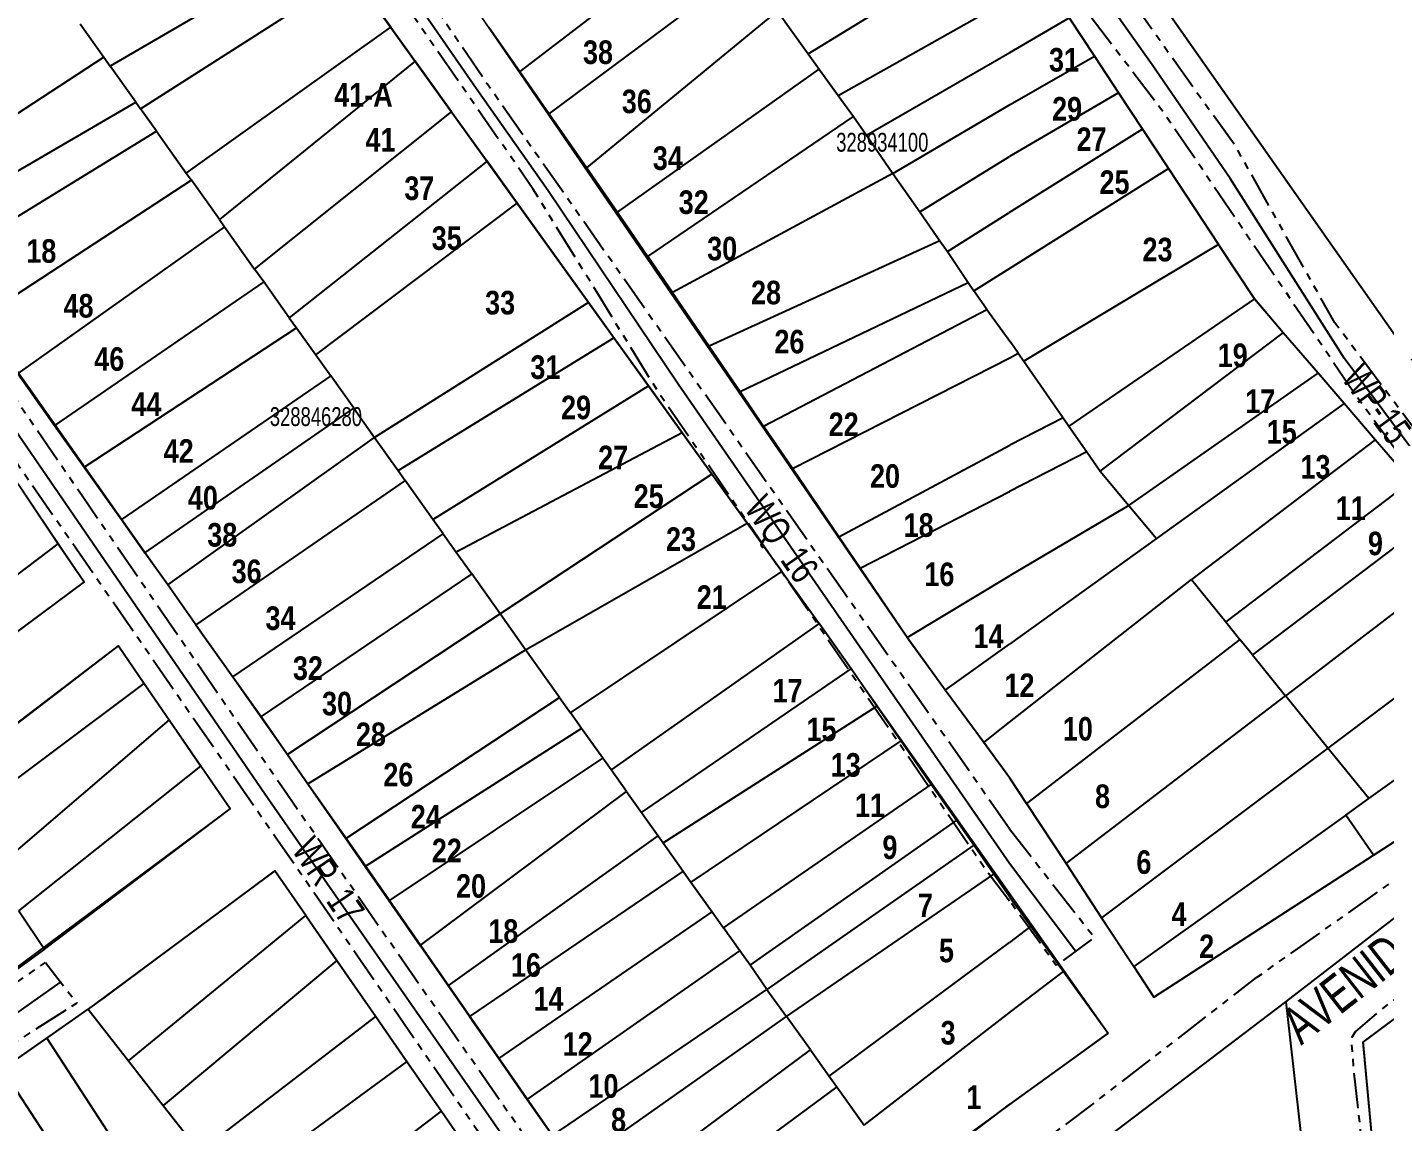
# Model space of a CAD drawing. Extents: x 204381 to 207261, y 4847713 to 4851061.
# Drawn here: x 206851.2 to 206995.3, y 4848467 to 4848583.2 of the extents above; entities that cross this region are included whole.
import ezdxf
from ezdxf.enums import TextEntityAlignment as Align

# ---------------------------------------------------------------- set-up
doc = ezdxf.new("R2010")
doc.units = 0
doc.header["$LTSCALE"] = 1.5
doc.header["$MEASUREMENT"] = 0
doc.linetypes.add('PHANTOMX2', pattern=[5, 2.5, -0.5, 0.5, -0.5, 0.5, -0.5])
for name, color, linetype in [('CD-MALHA-LOTES', 40, 'CONTINUOUS'), ('CD_TXT_QUADRA', 7, 'CONTINUOUS'), ('RU-QUADRAS', 210, 'CONTINUOUS'), ('SV-EIXO-RUA-N-PAV', 6, 'CONTINUOUS'), ('SV-RUA-NAO-PAV-S-GUIA-C-GUIA', 7, 'PHANTOMX2'), ('SV-TXT-RUA-N-PAV-S-GUIA-C-GUIA', 7, 'CONTINUOUS'), ('Th_NmrPort', 7, 'CONTINUOUS')]:
    doc.layers.add(name, color=color, linetype=linetype)
doc.styles.add('ARIAL', font='ARIAL.TTF')
doc.styles.get("Standard").update_dxf_attribs({"font": 'swisscbo.ttf'})

msp = doc.modelspace()

# ---------------------------------------------------------------- linework, layer by layer
at = {"layer": 'CD-MALHA-LOTES', "linetype": 'Continuous'}
for points in [[(206923.76, 4848594.03), (206903.47, 4848578.49)], [(206883.08, 4848592.5), (206859.99, 4848579.07)], [(206934.09, 4848580.38), (206955.49, 4848593.49)], [(206863.22, 4848574.53), (206885.68, 4848588.89)], [(206889.78, 4848583.19), (206885.68, 4848588.89)], [(206906.59, 4848574), (206927.31, 4848589.44)], [(206937.29, 4848575.95), (206955.47, 4848586.2)], [(206971.69, 4848585.67), (207019.38, 4848517.78)], [(206910.59, 4848568.25), (206930.83, 4848584.88)], [(206930.83, 4848584.88), (206934.09, 4848580.38)], [(206856.81, 4848583.54), (206859.33, 4848580)], [(206868.07, 4848567.71), (206889.78, 4848583.19)], [(206889.78, 4848583.19), (206892.38, 4848579.58)], [(206900.18, 4848583.21), (206903.47, 4848578.49)], [(206859.33, 4848580), (206836.77, 4848565.3)], [(206859.33, 4848580), (206859.99, 4848579.07)], [(206892.38, 4848579.58), (206871.59, 4848562.77)], [(206896.24, 4848574.2), (206892.38, 4848579.58)], [(206934.09, 4848580.38), (206935.27, 4848578.75)], [(206940.29, 4848571.72), (206955.49, 4848580.52)], [(206955.53, 4848575), (206964.48, 4848580.13)], [(206964.48, 4848580.13), (206967.05, 4848576.23)], [(206862.71, 4848575.24), (206859.99, 4848579.07)], [(206903.47, 4848578.49), (206906.59, 4848574)], [(206913.85, 4848563.56), (206935.27, 4848578.75)], [(206935.27, 4848578.75), (206937.29, 4848575.95)], [(206839.36, 4848561.66), (206862.71, 4848575.24)], [(206862.71, 4848575.24), (206863.22, 4848574.53)], [(206937.29, 4848575.95), (206938.92, 4848573.7)], [(206967.05, 4848576.23), (206955.47, 4848569.46)], [(206967.05, 4848576.23), (206969.59, 4848572.38)], [(206864.92, 4848572.14), (206863.22, 4848574.53)], [(206875.33, 4848557.52), (206896.24, 4848574.2)], [(206896.24, 4848574.2), (206900.01, 4848568.96)], [(206906.59, 4848574), (206910.59, 4848568.25)], [(206917.07, 4848558.84), (206938.92, 4848573.7)], [(206938.92, 4848573.7), (206940.29, 4848571.72)], [(206943.09, 4848567.66), (206955.53, 4848575)], [(206969.59, 4848572.38), (206955.39, 4848563.5)], [(206969.59, 4848572.38), (206972.36, 4848568.18)], [(206841.93, 4848558.07), (206864.92, 4848572.14)], [(206864.92, 4848572.14), (206868.07, 4848567.71)], [(206940.29, 4848571.72), (206943.09, 4848567.66)], [(206945.94, 4848563.6), (206955.47, 4848569.46)], [(206900.01, 4848568.96), (206879.01, 4848552.35)], [(206903.21, 4848564.5), (206900.01, 4848568.96)], [(206910.59, 4848568.25), (206913.85, 4848563.56)], [(206955.47, 4848557.58), (206972.36, 4848568.18)], [(206972.36, 4848568.18), (206977.67, 4848560.13)], [(206868.62, 4848566.95), (206846.07, 4848552.22)], [(206868.07, 4848567.71), (206868.62, 4848566.95)], [(206871.59, 4848562.77), (206868.62, 4848566.95)], [(206943.09, 4848567.66), (206919.7, 4848555.01)], [(206943.09, 4848567.66), (206945.94, 4848563.6)], [(206881.81, 4848548.42), (206903.21, 4848564.5)], [(206910.79, 4848553.95), (206903.21, 4848564.5)], [(206871.59, 4848562.77), (206872.13, 4848562.01)], [(206913.85, 4848563.56), (206917.07, 4848558.84)], [(206945.94, 4848563.6), (206948.08, 4848560.52)], [(206948.88, 4848559.37), (206955.39, 4848563.5)], [(206872.13, 4848562.01), (206850.19, 4848546.41)], [(206872.13, 4848562.01), (206875.33, 4848557.52)], [(206948.08, 4848560.52), (206923.59, 4848549.31)], [(206948.08, 4848560.52), (206948.88, 4848559.37)], [(206948.88, 4848559.37), (206951.07, 4848556.1)], [(206977.67, 4848560.13), (206957, 4848547.72)], [(206981.48, 4848554.36), (206977.67, 4848560.13)], [(206919.7, 4848555.01), (206917.07, 4848558.84)], [(206876.29, 4848556.16), (206875.33, 4848557.52)], [(206951.7, 4848555.19), (206955.47, 4848557.58)], [(206876.29, 4848556.16), (206854.08, 4848540.92)], [(206879.01, 4848552.35), (206876.29, 4848556.16)], [(206919.7, 4848555.01), (206923.59, 4848549.31)], [(206926.88, 4848544.51), (206951.07, 4848556.1)], [(206951.07, 4848556.1), (206951.7, 4848555.19)], [(206953.05, 4848553.23), (206951.7, 4848555.19)], [(206910.79, 4848553.95), (206888.07, 4848539.62)], [(206913.48, 4848550.2), (206910.79, 4848553.95)], [(206981.48, 4848554.36), (206961.77, 4848540.84)], [(206879.01, 4848552.35), (206879.77, 4848551.28)], [(206929.36, 4848540.85), (206953.05, 4848553.23)], [(206953.05, 4848553.23), (206955.6, 4848549.72)], [(206857.24, 4848536.47), (206879.77, 4848551.28)], [(206879.77, 4848551.28), (206881.81, 4848548.42)], [(206965.11, 4848536.04), (206984.54, 4848550.76)], [(206988.23, 4848546.46), (206984.54, 4848550.76)], [(206890.56, 4848536.11), (206913.48, 4848550.2)], [(206917.14, 4848545.1), (206913.48, 4848550.2)], [(206923.59, 4848549.31), (206926.88, 4848544.51)], [(206956.4, 4848548.57), (206955.6, 4848549.72)], [(206881.81, 4848548.42), (206883.41, 4848546.16)], [(206932.42, 4848536.34), (206955.49, 4848548.1)], [(206955.49, 4848548.1), (206956.4, 4848548.57)], [(206956.4, 4848548.57), (206957, 4848547.72)], [(206850.19, 4848546.41), (206854.08, 4848540.92)], [(206957, 4848547.72), (206961.16, 4848541.72)], [(206968.15, 4848532.41), (206988.23, 4848546.46)], [(206990.99, 4848543.24), (206988.23, 4848546.46)], [(206883.41, 4848546.16), (206861.18, 4848530.92)], [(206885.85, 4848542.73), (206883.41, 4848546.16)], [(206894.25, 4848530.93), (206917.14, 4848545.1)], [(206920.72, 4848540.12), (206917.14, 4848545.1)], [(206926.88, 4848544.51), (206929.36, 4848540.85)], [(206863.68, 4848527.38), (206885.85, 4848542.73)], [(206885.85, 4848542.73), (206888.07, 4848539.62)], [(206990.99, 4848543.24), (206971.09, 4848528.92)], [(206994.3, 4848539.39), (206990.99, 4848543.24)], [(206854.08, 4848540.92), (206857.24, 4848536.47)], [(206932.42, 4848536.34), (206929.36, 4848540.85)], [(206961.16, 4848541.72), (206955.5, 4848538.81)], [(206961.16, 4848541.72), (206961.77, 4848540.84)], [(206961.77, 4848540.84), (206963.67, 4848538.1)], [(206866.1, 4848523.98), (206888.07, 4848539.62)], [(206888.07, 4848539.62), (206890.56, 4848536.11)], [(206920.72, 4848540.12), (206896.72, 4848527.46)], [(206923.88, 4848535.72), (206920.72, 4848540.12)], [(206994.3, 4848539.39), (206974.78, 4848524.54)], [(206937.35, 4848529.08), (206955.5, 4848538.81)], [(206963.67, 4848538.1), (206955.47, 4848533.88)], [(206963.67, 4848538.1), (206965.11, 4848536.04)], [(206857.24, 4848536.47), (206861.18, 4848530.92)], [(206937.35, 4848529.08), (206932.42, 4848536.34)], [(206891.3, 4848535.08), (206869.09, 4848519.75)], [(206890.56, 4848536.11), (206891.3, 4848535.08)], [(206894.25, 4848530.93), (206891.3, 4848535.08)], [(206923.88, 4848535.72), (206901.39, 4848520.89)], [(206927.62, 4848530.52), (206923.88, 4848535.72)], [(206998.03, 4848534.97), (206978.42, 4848520.06)], [(206939.61, 4848525.75), (206955.47, 4848533.88)], [(206968.15, 4848532.41), (206955.55, 4848524.96)], [(206968.15, 4848532.41), (206971.09, 4848528.92)], [(206861.18, 4848530.92), (206863.68, 4848527.38)], [(206895.35, 4848529.39), (206894.25, 4848530.93)], [(206904.1, 4848517.09), (206927.62, 4848530.52)], [(206931.3, 4848525.39), (206927.62, 4848530.52)], [(207000.62, 4848531.22), (206981.26, 4848516.55)], [(206873.03, 4848514.21), (206895.35, 4848529.39)], [(206895.35, 4848529.39), (206896.72, 4848527.46)], [(206939.61, 4848525.75), (206937.35, 4848529.08)], [(206971.09, 4848528.92), (206955.47, 4848517.68)], [(206866.1, 4848523.98), (206863.68, 4848527.38)], [(206896.72, 4848527.46), (206898.37, 4848525.14)], [(207003.73, 4848526.72), (206984.77, 4848512.21)], [(206898.37, 4848525.14), (206876.02, 4848509.99)], [(206901.39, 4848520.89), (206898.37, 4848525.14)], [(206908.85, 4848510.4), (206931.3, 4848525.39)], [(206931.3, 4848525.39), (206935.25, 4848519.89)], [(206944.6, 4848518.39), (206939.61, 4848525.75)], [(206944.6, 4848518.39), (206955.55, 4848524.96)], [(206869.09, 4848519.75), (206866.1, 4848523.98)], [(206955.47, 4848509.39), (206974.78, 4848524.54)], [(206974.78, 4848524.54), (206978.42, 4848520.06)], [(206901.39, 4848520.89), (206878.81, 4848505.97)], [(206904.1, 4848517.09), (206901.39, 4848520.89)], [(207007.92, 4848520.65), (206989.27, 4848506.65)], [(206869.09, 4848519.75), (206873.03, 4848514.21)], [(206935.25, 4848519.89), (206913.17, 4848504.34)], [(206938.66, 4848515.06), (206935.25, 4848519.89)], [(206978.42, 4848520.06), (206979.94, 4848518.18)], [(206948.65, 4848512.82), (206944.6, 4848518.39)], [(206948.65, 4848512.82), (206955.47, 4848517.68)], [(206979.94, 4848518.18), (206957.28, 4848500.76)], [(206981.26, 4848516.55), (206979.94, 4848518.18)], [(206880.99, 4848502.84), (206904.1, 4848517.09)], [(206907.69, 4848512.04), (206904.1, 4848517.09)], [(206981.26, 4848516.55), (206984.77, 4848512.21)], [(206916.39, 4848499.82), (206938.66, 4848515.06)], [(206941.4, 4848511.12), (206938.66, 4848515.06)], [(206873.03, 4848514.21), (206876.02, 4848509.99)], [(206993.61, 4848501.29), (207012.15, 4848514.52)], [(206885, 4848497.07), (206907.69, 4848512.04)], [(206907.69, 4848512.04), (206908.85, 4848510.4)], [(206952.73, 4848507.24), (206948.65, 4848512.82)], [(206961.47, 4848494.4), (206984.77, 4848512.21)], [(206989.27, 4848506.65), (206984.77, 4848512.21)], [(206910.04, 4848508.73), (206908.85, 4848510.4)], [(206918.69, 4848496.59), (206941.4, 4848511.12)], [(206943.93, 4848507.44), (206941.4, 4848511.12)], [(206876.02, 4848509.99), (206878.81, 4848505.97)], [(206952.73, 4848507.24), (206955.47, 4848509.39)], [(206910.04, 4848508.73), (206887.07, 4848494.09)], [(206912.29, 4848505.57), (206910.04, 4848508.73)], [(206943.93, 4848507.44), (206921.65, 4848492.43)], [(206947.17, 4848502.8), (206943.93, 4848507.44)], [(206878.81, 4848505.97), (206880.99, 4848502.84)], [(206955.5, 4848503.46), (206952.73, 4848507.24)], [(206989.27, 4848506.65), (206965.25, 4848488.64)], [(206993.61, 4848501.29), (206989.27, 4848506.65)], [(206994.12, 4848495.27), (207012.67, 4848507.26)], [(206889.61, 4848490.44), (206912.29, 4848505.57)], [(206913.17, 4848504.34), (206912.29, 4848505.57)], [(206914.79, 4848502.06), (206913.17, 4848504.34)], [(206957.28, 4848500.76), (206955.5, 4848503.46)], [(206880.99, 4848502.84), (206885, 4848497.07)], [(206892.9, 4848485.7), (206914.79, 4848502.06)], [(206914.79, 4848502.06), (206916.39, 4848499.82)], [(206925.1, 4848487.58), (206947.17, 4848502.8)], [(206949.85, 4848498.95), (206947.17, 4848502.8)], [(206957.28, 4848500.76), (206961.47, 4848494.4)], [(206991.16, 4848499.54), (206993.61, 4848501.29)], [(206916.39, 4848499.82), (206918.16, 4848497.33)], [(206927.93, 4848483.59), (206949.85, 4848498.95)], [(206951.67, 4848496.35), (206949.85, 4848498.95)], [(206991.16, 4848499.54), (206968.66, 4848483.47)], [(206994.12, 4848495.27), (206991.16, 4848499.54)], [(206895.89, 4848481.41), (206918.16, 4848497.33)], [(206918.16, 4848497.33), (206918.69, 4848496.59)], [(206885, 4848497.07), (206887.07, 4848494.09)], [(206918.69, 4848496.59), (206920.82, 4848493.59)], [(206951.67, 4848496.35), (206929.69, 4848481.02)], [(206953.81, 4848493.28), (206951.67, 4848496.35)], [(206993.02, 4848475.43), (207019.85, 4848495.44)], [(206887.07, 4848494.09), (206889.61, 4848490.44)], [(206920.82, 4848493.59), (206898.14, 4848478.16)], [(206920.82, 4848493.59), (206921.65, 4848492.43)], [(206931.8, 4848478.16), (206953.81, 4848493.28)], [(206955.51, 4848490.83), (206953.81, 4848493.28)], [(206961.47, 4848494.4), (206965.25, 4848488.64)], [(206921.65, 4848492.43), (206923.9, 4848489.27)], [(206889.61, 4848490.44), (206892.9, 4848485.7)], [(206955.51, 4848490.83), (206957.72, 4848487.73)], [(206901.25, 4848473.69), (206923.9, 4848489.27)], [(206923.9, 4848489.27), (206925.1, 4848487.58)], [(206926.85, 4848485.12), (206925.1, 4848487.58)], [(206957.72, 4848487.73), (206955.47, 4848486.01)], [(206957.72, 4848487.73), (206961.19, 4848482.94)], [(206965.25, 4848488.64), (206968.66, 4848483.47)], [(206936.31, 4848471.83), (206955.47, 4848486.01)], [(206895.89, 4848481.41), (206892.9, 4848485.7)], [(206904.27, 4848469.35), (206926.85, 4848485.12)], [(206927.93, 4848483.59), (206926.85, 4848485.12)], [(206929.69, 4848481.02), (206927.93, 4848483.59)], [(206955.56, 4848478.65), (206961.19, 4848482.94)], [(206961.19, 4848482.94), (206965.93, 4848476.39)], [(206898.14, 4848478.16), (206895.89, 4848481.41)], [(206906.94, 4848465.51), (206929.69, 4848481.02)], [(206929.69, 4848481.02), (206931.8, 4848478.16)], [(206940.03, 4848466.6), (206955.56, 4848478.65)], [(206898.14, 4848478.16), (206901.25, 4848473.69)], [(206909.21, 4848462.24), (206931.8, 4848478.16)], [(206934.33, 4848474.61), (206931.8, 4848478.16)], [(206965.93, 4848476.39), (206955.5, 4848468.85)], [(206912.11, 4848458.07), (206934.33, 4848474.61)], [(206934.33, 4848474.61), (206936.31, 4848471.83)], [(207000.55, 4848394.35), (206993.02, 4848475.43)], [(206901.25, 4848473.69), (206904.27, 4848469.35)], [(206936.31, 4848471.83), (206937.12, 4848470.69)], [(206937.12, 4848470.69), (206914.79, 4848454.21)], [(206937.12, 4848470.69), (206940.03, 4848466.6)], [(206904.27, 4848469.35), (206906.94, 4848465.51)], [(206944.42, 4848460.43), (206955.5, 4848468.85)]]:
    msp.add_lwpolyline(points, dxfattribs=at)
at = {"layer": 'CD-MALHA-LOTES', "linetype": 'Continuous', "flags": 128}
for points in [[(206955.49, 4848580.52), (206961.81, 4848584.18), (206964.48, 4848580.13)], [(206984.54, 4848550.76), (206981.48, 4848554.36)], [(206998.03, 4848534.97), (206997.75, 4848535.38), (206994.3, 4848539.39)], [(206965.11, 4848536.04), (206968.15, 4848532.41)], [(206968.66, 4848483.47), (206970.8, 4848480.22), (206994.12, 4848495.27)]]:
    msp.add_lwpolyline(points, dxfattribs=at)
at = {"layer": 'CD-MALHA-LOTES'}
for points in [[(206850.63, 4848534.07), (206854.48, 4848528.35)], [(206832.07, 4848511.38), (206854.48, 4848528.35)], [(206854.48, 4848528.35), (206857.22, 4848524.29), (206834.65, 4848507.54)], [(206841.38, 4848502.65), (206860.86, 4848517.5), (206863.6, 4848513.5)], [(206843.96, 4848498.81), (206863.6, 4848513.5)], [(206863.6, 4848513.5), (206866.26, 4848509.64)], [(206866.26, 4848509.64), (206847.47, 4848493.59)], [(206866.26, 4848509.64), (206869.63, 4848504.74)], [(206850.31, 4848489.36), (206869.63, 4848504.74)], [(206853.02, 4848485.32), (206872.74, 4848500.22), (206869.63, 4848504.74)], [(206880.77, 4848488.86), (206877.47, 4848493.63), (206857.66, 4848478.92)], [(206850.31, 4848489.36), (206853.02, 4848485.32)], [(206861.93, 4848473.45), (206880.77, 4848488.86)], [(206880.77, 4848488.86), (206884.07, 4848484.1)], [(206853.02, 4848485.32), (206844.96, 4848479.47)], [(206884.07, 4848484.1), (206865.63, 4848468.72)], [(206884.07, 4848484.1), (206888.19, 4848478.15)], [(206853.27, 4848475.86), (206857.66, 4848478.92)], [(206857.66, 4848478.92), (206861.93, 4848473.45)], [(206869.48, 4848463.79), (206888.19, 4848478.15)], [(206888.19, 4848478.15), (206891.49, 4848473.39)], [(206848.56, 4848472.57), (206853.27, 4848475.86)], [(206853.27, 4848475.86), (206862.84, 4848461.08)], [(206861.93, 4848473.45), (206865.63, 4848468.72)], [(206891.49, 4848473.39), (206872.74, 4848459.61)], [(206891.49, 4848473.39), (206895.15, 4848468.11)], [(206848.56, 4848472.57), (206858.08, 4848457.95)], [(206865.63, 4848468.72), (206868.62, 4848464.89)], [(206876.97, 4848454.21), (206895.15, 4848468.11)], [(206895.15, 4848468.11), (206898.47, 4848463.31), (206880.2, 4848450.07)]]:
    msp.add_lwpolyline(points, dxfattribs=at)
at = {"layer": 'RU-QUADRAS', "color": 6, "linetype": 'Continuous', "const_width": 0.18}
for points in [[(206915.61, 4848667.77), (206956.94, 4848698.89), (207029.24, 4848604.49), (207034.05, 4848607.91), (207010.66, 4848638.83), (207011.98, 4848639.82), (206963.19, 4848704.43), (207006.6, 4848736.08, 0.003383), (207108.98, 4848586.04), (207019.38, 4848517.78), (206961.85, 4848599.68)], [(206866.53, 4848633.44), (206908.3, 4848662.97, 0.005459), (206955.47, 4848593.79), (206981.59, 4848554.19), (206997.75, 4848535.38), (207014.63, 4848510.92), (207012.67, 4848507.26), (206970.8, 4848480.22), (206955.5, 4848503.46), (206945, 4848517.81), (206892.59, 4848594.22)], [(206815.27, 4848595.45), (206858.53, 4848626.59), (206935.25, 4848519.89), (206965.93, 4848476.39, 0.011794), (206922.2, 4848443.56, 0.005233)], [(206433.06, 4848228.59), (206442.51, 4848235.74), (206514.09, 4848287.12), (206552.11, 4848315.56), (206595.46, 4848347.14), (206672.15, 4848404.1), (206690.78, 4848416.92), (206720.69, 4848439.64), (206732.17, 4848422.1, -0.012529), (206764.35, 4848446.97), (206821.41, 4848487.93, 0.008875), (206860.86, 4848517.5), (206872.74, 4848500.22, -0.009868), (206752.63, 4848413.32), (206699.08, 4848373.58), (206662.3, 4848343.82), (206634.2, 4848322.9, 0.005913), (206569.19, 4848270.85), (206548.74, 4848255.14, -0.011457), (206491.27, 4848213.88), (206455.34, 4848191.61), (206434.14, 4848222.92)], [(206640.89, 4848316.55), (206646.43, 4848321.21), (206700.85, 4848363.74), (206729.15, 4848386.48), (206756.71, 4848407.47), (206821.71, 4848454.64, 0.022357), (206877.47, 4848493.63), (206898.47, 4848463.31), (206839.09, 4848420.38), (206804.67, 4848393.41), (206735.02, 4848340.96), (206662.62, 4848287.54)]]:
    msp.add_lwpolyline(points, format="xyb", close=True, dxfattribs=at)
for points in [[(206779.27, 4848515.64), (206834.78, 4848557.64), (206857.22, 4848524.29), (206834.65, 4848507.54), (206801.43, 4848484.59)], [(206993.02, 4848475.43), (207019.85, 4848495.44), (207022.22, 4848473.38), (207077.03, 4848479.78), (207079.14, 4848457.43), (207038.74, 4848427.44), (207034.13, 4848418.16), (207000.55, 4848394.35)]]:
    msp.add_lwpolyline(points, close=True, dxfattribs=at)
at = {"layer": 'SV-EIXO-RUA-N-PAV', "flags": 128}
for points in [[(206955.48, 4848494.41), (206920.31, 4848545.28), (206906.5, 4848565.83), (206898.85, 4848576.68), (206853.63, 4848642.06)], [(206955.48, 4848494.41), (206920.31, 4848545.28), (206906.5, 4848565.83), (206898.85, 4848576.68), (206853.63, 4848642.06)], [(206955.48, 4848457.42), (206984.81, 4848479.72), (207023.31, 4848509.4), (207083.08, 4848555.48), (207148.04, 4848605.57), (207155.86, 4848611.6), (207188.07, 4848634.91), (207207.04, 4848636.96), (207211.38, 4848631.25), (207217.18, 4848583.75), (207213.24, 4848583.25), (207216.75, 4848555.56)], [(206804.83, 4848605.97), (206835.88, 4848560.85), (206842.91, 4848550.64), (206849.9, 4848540.46), (206876.85, 4848501.2), (206902.41, 4848464.43), (206904.73, 4848461.49), (206909.4, 4848455.56), (206909.52, 4848455.41), (206916.18, 4848446.95), (206920.09, 4848441.86)], [(206804.83, 4848605.97), (206835.88, 4848560.85), (206842.91, 4848550.64), (206849.9, 4848540.46), (206876.85, 4848501.2), (206902.41, 4848464.43), (206904.73, 4848461.49), (206909.4, 4848455.56), (206909.52, 4848455.41), (206916.18, 4848446.95), (206920.09, 4848441.86)], [(207013.7, 4848517.47), (207001.59, 4848533.83), (206990.99, 4848548.04), (206978.9, 4848567.12), (206970.63, 4848579.21), (206955.49, 4848600.54)], [(206962.49, 4848485.09), (206955.48, 4848494.41)], [(206446.56, 4848179.13), (206466.45, 4848193.8), (206494.3, 4848212.04), (206522.63, 4848232.35), (206535.9, 4848241.26), (206551.42, 4848253.43), (206566.96, 4848264.6), (206603.69, 4848293.85), (206631.52, 4848316.12), (206635.98, 4848319.46), (206656.44, 4848334.78), (206690.56, 4848360.81), (206729.15, 4848391.36), (206761.54, 4848415.02), (206786.61, 4848434.14), (206819.65, 4848457.81), (206844.87, 4848474.85), (206854.69, 4848481.77)], [(206446.56, 4848179.13), (206466.45, 4848193.8), (206494.3, 4848212.04), (206522.63, 4848232.35), (206535.9, 4848241.26), (206551.42, 4848253.43), (206566.96, 4848264.6), (206603.69, 4848293.85), (206631.52, 4848316.12), (206635.98, 4848319.46), (206656.44, 4848334.78), (206690.56, 4848360.81), (206729.15, 4848391.36), (206761.54, 4848415.02), (206786.61, 4848434.14), (206819.65, 4848457.81), (206844.87, 4848474.85), (206854.69, 4848481.77)], [(206984.81, 4848479.72), (206992.3, 4848413.38), (206988.48, 4848412.37), (206991.61, 4848382.48)]]:
    msp.add_lwpolyline(points, dxfattribs=at)
at = {"layer": 'SV-RUA-NAO-PAV-S-GUIA-C-GUIA', "flags": 128}
for points in [[(206955.48, 4848462.17), (206966.74, 4848470.71), (206981.7, 4848482.28), (207003.12, 4848497.4), (207017.9, 4848509.47), (207065.76, 4848547.74), (207146.39, 4848610.14), (207202.41, 4848649.25), (207215.5, 4848629.86), (207224.22, 4848556.18), (207204.81, 4848541.89), (207146.05, 4848495.63), (207093.23, 4848456.27), (207090.63, 4848454.34), (207051.76, 4848423.9), (207046.61, 4848420.48), (207045.24, 4848419.34), (207043.42, 4848416.63), (207039.6, 4848411.61), (206961.39, 4848355.45), (206955.48, 4848350.99)], [(206955.48, 4848498.09), (206914.58, 4848556.41), (206900, 4848577.19), (206862.3, 4848632.73), (206862.88, 4848635.19)], [(206955.48, 4848498.09), (206914.58, 4848556.41), (206900, 4848577.19), (206862.3, 4848632.73), (206862.88, 4848635.19)], [(206955.48, 4848490.4), (206953.23, 4848493.32), (206918.22, 4848544.4), (206914.18, 4848550.95), (206904.88, 4848566.05), (206887.95, 4848590.45), (206872.94, 4848610.77), (206860.2, 4848630.38), (206858.42, 4848631.1)], [(206955.48, 4848490.4), (206953.23, 4848493.32), (206918.22, 4848544.4), (206914.18, 4848550.95), (206904.88, 4848566.05), (206887.95, 4848590.45), (206872.94, 4848610.77), (206860.2, 4848630.38), (206858.42, 4848631.1)], [(206955.49, 4848596.74), (206962.56, 4848586.35), (206971.89, 4848574.09), (206992.2, 4848544.18), (207012.41, 4848516.66), (207015.07, 4848518.33), (206990, 4848551.82), (206979.4, 4848570.68), (206975.22, 4848576.43), (206955.49, 4848604.34)], [(206813.66, 4848595.71), (206844.49, 4848551.73), (206857.01, 4848533.48), (206878.42, 4848502.28), (206903.95, 4848465.57), (206910.9, 4848456.75), (206911.02, 4848456.59), (206917.69, 4848448.13), (206921.61, 4848443.02)], [(206813.66, 4848595.71), (206844.49, 4848551.73), (206857.01, 4848533.48), (206878.42, 4848502.28), (206903.95, 4848465.57), (206910.9, 4848456.75), (206911.02, 4848456.59), (206917.69, 4848448.13), (206921.61, 4848443.02)], [(206447.86, 4848189.92), (206450.86, 4848188.53), (206454.95, 4848189), (206493.28, 4848213.54), (206521.57, 4848233.83), (206534.69, 4848243.15), (206550.35, 4848255.03), (206565.87, 4848266.05), (206602.55, 4848295.27), (206630.4, 4848317.56), (206655.34, 4848336.23), (206689.45, 4848362.24), (206728.05, 4848392.8), (206760.46, 4848416.48), (206785.53, 4848435.6), (206818.59, 4848459.29), (206843.3, 4848477.1), (206853.12, 4848483.89), (206856.46, 4848479.56), (206838.01, 4848467.93), (206817.46, 4848453.85), (206804.31, 4848444.03), (206779.16, 4848425.81), (206737.39, 4848394.43), (206727.09, 4848386.12), (206703.83, 4848368.28), (206681.35, 4848351.46), (206657.97, 4848332.47), (206639.86, 4848318.68), (206639.32, 4848317.82), (206639.57, 4848317.12), (206662.68, 4848285.14), (206663.59, 4848284.72), (206664.42, 4848284.94), (206674.05, 4848291.96), (206714.73, 4848323.06), (206754.51, 4848352.19), (206796.06, 4848384.31), (206841.32, 4848418.41), (206877.57, 4848444.46), (206896.57, 4848458.41), (206899.93, 4848462.33), (206899.88, 4848464.74), (206884.89, 4848486.56), (206860.44, 4848521.95), (206852.46, 4848533.46), (206835.22, 4848558.37), (206801.7, 4848533.31), (206778.27, 4848515.78), (206802.66, 4848481.1), (206829.27, 4848498.5), (206841.81, 4848506.76), (206843.06, 4848504.52), (206829.58, 4848495.74), (206802.66, 4848476.59), (206774.1, 4848455.54), (206755.01, 4848441.21), (206734.52, 4848426.42), (206732.34, 4848429.33), (206751.76, 4848442.6), (206777.21, 4848461.1), (206798.52, 4848478.66), (206791.17, 4848491.21), (206775.64, 4848512.67), (206755.46, 4848498.2), (206736.47, 4848483.21), (206715.97, 4848467.23), (206695.8, 4848452), (206681.78, 4848440.36), (206669.95, 4848431.31), (206650.18, 4848418.35), (206627.57, 4848404.99), (206638.2, 4848388.65), (206640.69, 4848389.15), (206653.81, 4848398.27), (206681.7, 4848416.44), (206695.14, 4848424.57), (206703.6, 4848430.24), (206704.74, 4848427.96), (206689.54, 4848418.3), (206675.34, 4848408.15), (206657.82, 4848397.19), (206648.41, 4848389.29), (206635.88, 4848380.73), (206611.68, 4848362.63), (206593.66, 4848349), (206565.82, 4848328.67), (206544.13, 4848312.32), (206507.93, 4848286.21), (206472.75, 4848261.03), (206450.11, 4848244.96), (206436.12, 4848234.32), (206432.11, 4848230.25), (206429.76, 4848224.56), (206430.13, 4848219.98)], [(206447.86, 4848189.92), (206450.86, 4848188.53), (206454.95, 4848189), (206493.28, 4848213.54), (206521.57, 4848233.83), (206534.69, 4848243.15), (206550.35, 4848255.03), (206565.87, 4848266.05), (206602.55, 4848295.27), (206630.4, 4848317.56), (206655.34, 4848336.23), (206689.45, 4848362.24), (206728.05, 4848392.8), (206760.46, 4848416.48), (206785.53, 4848435.6), (206818.59, 4848459.29), (206843.3, 4848477.1), (206853.12, 4848483.89), (206856.46, 4848479.56), (206838.01, 4848467.93), (206817.46, 4848453.85), (206804.31, 4848444.03), (206779.16, 4848425.81), (206737.39, 4848394.43), (206727.09, 4848386.12), (206703.83, 4848368.28), (206681.35, 4848351.46), (206657.97, 4848332.47), (206639.86, 4848318.68), (206639.32, 4848317.82), (206639.57, 4848317.12), (206662.68, 4848285.14), (206663.59, 4848284.72), (206664.42, 4848284.94), (206674.05, 4848291.96), (206714.73, 4848323.06), (206754.51, 4848352.19), (206796.06, 4848384.31), (206841.32, 4848418.41), (206877.57, 4848444.46), (206896.57, 4848458.41), (206899.93, 4848462.33), (206899.88, 4848464.74), (206884.89, 4848486.56), (206860.44, 4848521.95), (206852.46, 4848533.46), (206835.22, 4848558.37), (206801.7, 4848533.31), (206778.27, 4848515.78), (206802.66, 4848481.1), (206829.27, 4848498.5), (206841.81, 4848506.76), (206843.06, 4848504.52), (206829.58, 4848495.74), (206802.66, 4848476.59), (206774.1, 4848455.54), (206755.01, 4848441.21), (206734.52, 4848426.42), (206732.34, 4848429.33), (206751.76, 4848442.6), (206777.21, 4848461.1), (206798.52, 4848478.66), (206791.17, 4848491.21), (206775.64, 4848512.67), (206755.46, 4848498.2), (206736.47, 4848483.21), (206715.97, 4848467.23), (206695.8, 4848452), (206681.78, 4848440.36), (206669.95, 4848431.31), (206650.18, 4848418.35), (206627.57, 4848404.99), (206638.2, 4848388.65), (206640.69, 4848389.15), (206653.81, 4848398.27), (206681.7, 4848416.44), (206695.14, 4848424.57), (206703.6, 4848430.24), (206704.74, 4848427.96), (206689.54, 4848418.3), (206675.34, 4848408.15), (206657.82, 4848397.19), (206648.41, 4848389.29), (206635.88, 4848380.73), (206611.68, 4848362.63), (206593.66, 4848349), (206565.82, 4848328.67), (206544.13, 4848312.32), (206507.93, 4848286.21), (206472.75, 4848261.03), (206450.11, 4848244.96), (206436.12, 4848234.32), (206432.11, 4848230.25), (206429.76, 4848224.56), (206430.13, 4848219.98)], [(206955.48, 4848498.09), (206964.47, 4848486.54), (206960.43, 4848483.58), (206955.48, 4848490.4)]]:
    msp.add_lwpolyline(points, dxfattribs=at)
msp.add_lwpolyline([(207081.26, 4848456.3), (207081.39, 4848456.69), (207081.37, 4848458.2), (207078.81, 4848479.29), (207078.32, 4848480.3), (207076.79, 4848480.87), (207024.71, 4848475.41), (207022.95, 4848475.88), (207020.91, 4848497.3), (207020.13, 4848498.01), (207019.16, 4848497.42), (207009.55, 4848489.16), (206995.43, 4848479.3), (206992.21, 4848476.57), (206991.74, 4848475.81), (206992, 4848472.53), (206993.76, 4848456.45), (206996.73, 4848429.27), (206999.52, 4848398.04), (207001.69, 4848395.86), (207004.81, 4848396.8), (207029.09, 4848415.17), (207034.07, 4848418.9), (207036.44, 4848422.88), (207037.3, 4848423.69), (207076.32, 4848452.44), (207081.19, 4848456.11)], close=True, dxfattribs=at)

# ---------------------------------------------------------------- texts
at = {"layer": 'CD_TXT_QUADRA', "color": 7, "linetype": 'Continuous', "style": 'ARIAL', "width": 0.7}
for s, p in [('328934100', (206937.07, 4848569.98)), ('328846280', (206876.94, 4848540.85))]:
    msp.add_text(s, height=2, dxfattribs=at).set_placement(p)
at = {"layer": 'SV-TXT-RUA-N-PAV-S-GUIA-C-GUIA', "style": 'ARIAL', "width": 0.7}
for s, height, rotation, p in [('WP-15', 3, 306, (206990.62, 4848545.91)), ('WQ  16', 3, 305, (206927.22, 4848532.09)), ('WQ  16', 3, 305, (206927.22, 4848532.09)), ('WR  17', 3, 304, (206879.19, 4848495.83)), ('WR  17', 3, 304, (206879.19, 4848495.83)), ('AVENIDA', 4, 38, (206986.43, 4848475.05))]:
    msp.add_text(s, height=height, rotation=rotation, dxfattribs=at).set_placement(p)
at = {"layer": 'Th_NmrPort', "color": 1}
for s, p in [('38', (206910.19, 4848580.54)), ('31', (206959.66, 4848579.74)), ('41-A', (206883.78, 4848576.01)), ('36', (206914.31, 4848575.32)), ('29', (206959.99, 4848574.53)), ('41', (206887.1, 4848571.24)), ('27', (206962.59, 4848571.3)), ('34', (206917.6, 4848569.29)), ('25', (206965.03, 4848566.74)), ('37', (206891.22, 4848566.1)), ('32', (206920.35, 4848564.62)), ('35', (206894.13, 4848560.8)), ('30', (206923.37, 4848559.69)), ('23', (206969.59, 4848559.59)), ('18', (206851.09, 4848559.43)), ('33', (206899.8, 4848553.95)), ('28', (206928.03, 4848555.02)), ('48', (206855.04, 4848553.61)), ('26', (206930.51, 4848549.81)), ('46', (206858.3, 4848547.96)), ('19', (206977.57, 4848548.36)), ('31', (206904.6, 4848547.1)), ('44', (206862.24, 4848543.16)), ('29', (206907.86, 4848542.82)), ('17', (206980.5, 4848543.48)), ('22', (206936.27, 4848541.03)), ('15', (206982.78, 4848540.23)), ('42', (206865.67, 4848538.2)), ('27', (206911.8, 4848537.51)), ('13', (206986.36, 4848536.51)), ('20', (206940.66, 4848535.54)), ('40', (206868.24, 4848533.23)), ('25', (206915.57, 4848533.4)), ('11', (206990.1, 4848532.12)), ('38', (206870.3, 4848529.3)), ('18', (206944.23, 4848530.33)), ('23', (206919, 4848528.84)), ('9', (206993.52, 4848528.38)), ('36', (206872.88, 4848525.42)), ('16', (206946.43, 4848525.11)), ('21', (206922.26, 4848522.68)), ('34', (206876.48, 4848520.45)), ('14', (206951.65, 4848518.53)), ('32', (206879.39, 4848515.14)), ('12', (206954.94, 4848513.32)), ('17', (206930.32, 4848512.75)), ('30', (206882.48, 4848511.38)), ('28', (206886.08, 4848508.12)), ('15', (206933.92, 4848508.64)), ('10', (206961.13, 4848508.7)), ('13', (206936.49, 4848504.87)), ('26', (206888.99, 4848503.83)), ('11', (206939.06, 4848500.57)), ('8', (206964.55, 4848501.54)), ('24', (206891.91, 4848499.37)), ('9', (206941.98, 4848496.12)), ('22', (206894.14, 4848495.78)), ('6', (206968.94, 4848494.55)), ('20', (206896.71, 4848492.01)), ('7', (206945.75, 4848489.96)), ('4', (206972.68, 4848489.02)), ('18', (206900.14, 4848487.22)), ('5', (206947.98, 4848485.16)), ('2', (206975.61, 4848485.6)), ('16', (206902.54, 4848483.62)), ('14', (206904.94, 4848480.03)), ('3', (206948.15, 4848476.43)), ('12', (206908.03, 4848475.23)), ('10', (206910.77, 4848470.78)), ('1', (206950.89, 4848469.58)), ('8', (206913.17, 4848467.19))]:
    msp.add_text(s, height=2.5, dxfattribs=at).set_placement(p, align=Align.MIDDLE_LEFT)

doc.saveas('drawing.dxf')
